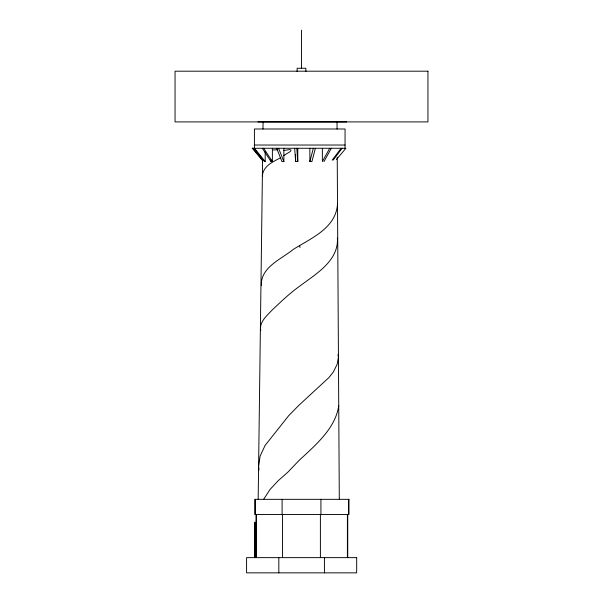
<?xml version="1.0" encoding="UTF-8"?>
<svg xmlns="http://www.w3.org/2000/svg" width="603" height="603" viewBox="0 0 603 603"><rect width="100%" height="100%" fill="white"/><g stroke="black" fill="none" stroke-linecap="round" stroke-linejoin="round"><path stroke-width="0.9" d="M258.167 499.329L262.599 158.695M262.991 128.997L263.081 121.565L337.017 121.565L337.062 129.065M337.514 204.093C335.886 228.303 310.937 238.23 293.277 249.416C281.315 259.147 260.232 267.438 261.401 285.649M338.735 405.864C335.23 428.914 314.97 445.549 298.869 460.632L287.759 472.262L278.254 480.651L270.152 489.327L263.601 499.329M315.384 148.27L311.917 161.574L309.867 161.574L313.334 148.27M322.364 161.574L329.705 148.27M323.984 161.574L331.333 148.27M291.106 150.094L290.307 151.481L283.659 155.664M332.223 160.097L341.155 148.27M333.158 160.097L342.089 148.27M336.459 159.471L345.934 148.27L252.197 148.27M280.508 157.805C272.948 161.8 263.677 165.719 262.388 175.337L262.569 176.302M283.915 150.479L290.314 149.454M277.795 149.793L273.136 149.951M257.948 121.912L346.612 121.912M254.413 145.029L345.059 145.029M265.184 151.813L265.184 161.574L264.604 161.574L253.871 148.27M262.335 148.27L271.026 161.574L272.375 161.574L272.375 148.27M283.862 148.27L283.862 161.574L281.955 161.574L276.702 148.27M294.663 148.27L295.636 161.574L297.792 161.574L297.792 148.27M256.32 522.341L254.85 522.341L254.85 557.639M252.665 148.27L262.554 160.172M252.386 148.27L262.848 160.873M254.443 148.27L265.184 161.574M263.684 148.27L272.375 161.574M278.601 148.27L283.862 161.574M337.944 354.798L338.441 357.134L337.145 364.348L333.255 372.119L328.914 377.584L299.065 405.126L288.731 415.625L265.071 445.459L260.097 456.2L258.597 466.27L259.026 469.918M260.752 330.67C259.071 321.979 266.775 315.882 271.983 310.206C280.779 301.862 289.553 293.412 299.472 286.327C315.407 274.282 338.886 260.941 337.386 238.042M299.616 245.647L300 247.486M296.812 148.27L297.792 161.574M337.228 157.202L339.301 499.329M348.602 499.329L348.602 514.54M347.743 514.54L347.743 557.639M347.396 514.54L347.396 557.639M345.059 148.27L345.059 128.997L254.413 128.997L254.413 148.27M324.429 557.639L324.429 572.85M322.364 148.27L322.364 160.684M320.917 499.329L320.917 514.54M320.397 514.54L320.397 557.639M309.867 148.27L309.867 161.574M305.864 71.606L305.864 68.245L297.136 68.245L297.136 71.606M301.5 30.15L301.5 68.245M295.636 154.474L295.636 161.574M282.558 514.54L282.558 557.639M282.106 499.329L282.106 514.54M278.827 557.639L278.827 572.85M271.026 159.795L271.026 161.574M256.396 514.54L256.396 522.032M256.117 522.341L256.117 557.639L256.049 514.54M255.227 499.329L255.227 514.54M255.054 522.341L255.054 557.639M427.949 71.192L175.051 71.192L175.051 121.904L427.949 121.904L427.949 71.192M348.926 499.329L254.896 499.329L254.896 514.54L348.926 514.54L348.926 499.329M356.675 557.639L246.582 557.639L246.582 572.85L356.675 572.85L356.675 557.639"/></g></svg>
